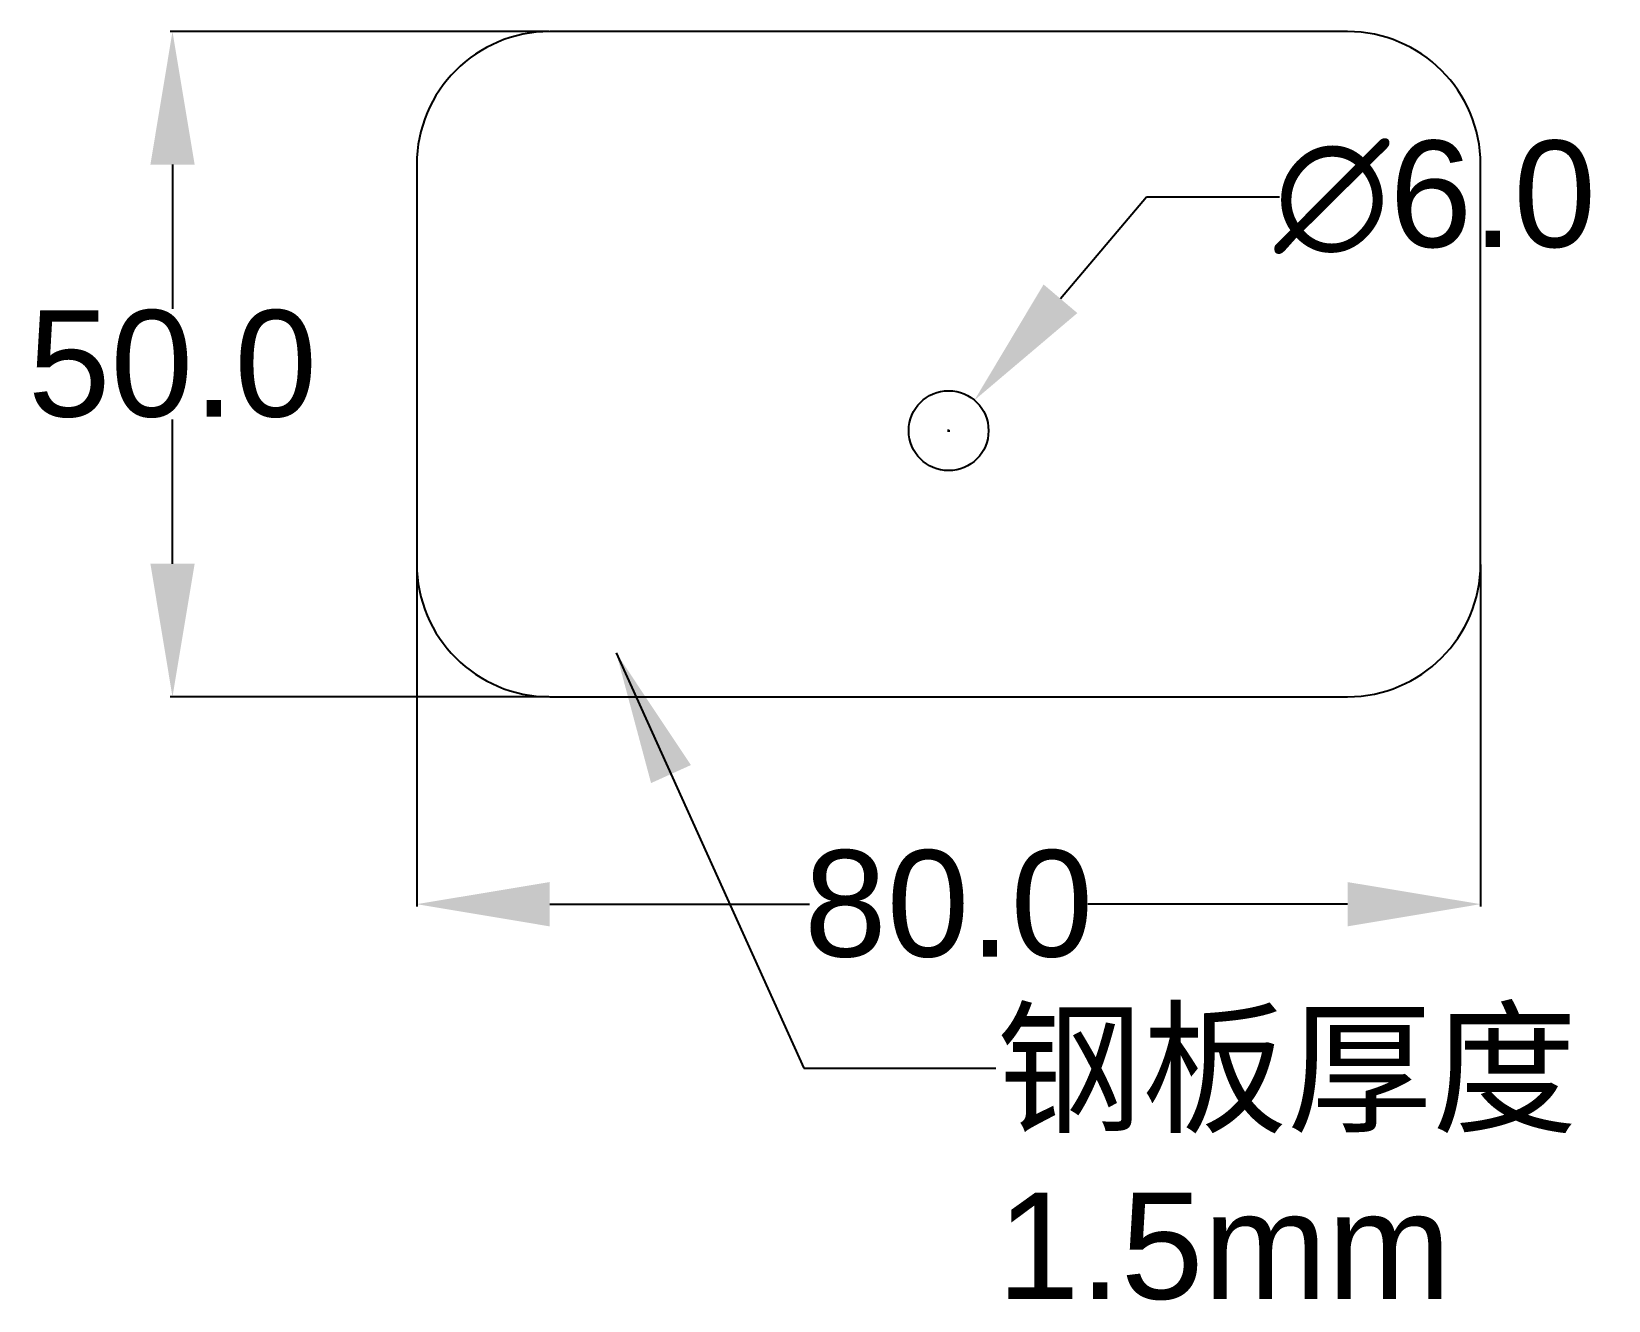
# Model space of a CAD drawing. Header units: millimetres. Extents: x -29 to 90, y -45 to 50.
import ezdxf

# ---------------------------------------------------------------- set-up
doc = ezdxf.new("R2010")
doc.units = ezdxf.units.MM
doc.styles.get("Standard").update_dxf_attribs({"font": 'arial.ttf'})
doc.dimstyles.get("Standard").update_dxf_attribs({"dimtxt": 8, "dimasz": 10, "dimexe": 0.18, "dimexo": 0.0625, "dimgap": 0.09, "dimtad": 0, "dimtih": 1, "dimtoh": 1, "dimdec": 1, "dimzin": 0, "dimdsep": 46, "dimtxsty": 'Standard', "dimcen": 0.09, "dimclrd": 3, "dimclre": 3, "dimclrt": 3, "dimadec": 0, "dimazin": 0, "dimtfac": 1, "dimtdec": 1, "dimtofl": 0, "dimtmove": 0, "dimatfit": 3, "dimfxl": 1, "dimtolj": 1, "dimtzin": 0, "dimarcsym": 0})

# ---------------------------------------------------------------- blocks, each defined once
blk = doc.blocks.new('*D4')
at = {"color": 3, "lineweight": -2, "transparency": 16777216}
for p, q in [((0, 9.94), (0, -15.77)), ((80, 9.94), (80, -15.77)), ((10, -15.59), (29.53, -15.59)), ((70, -15.59), (50.47, -15.59))]:
    blk.add_line(p, q, dxfattribs=at)
at = {"color": 3, "transparency": 16777216}
for points in [[(10, -13.93), (10, -17.26), (0, -15.59)], [(70, -13.93), (70, -17.26), (80, -15.59)]]:
    blk.add_solid(points, dxfattribs=at)
at = {"layer": 'Defpoints', "color": 0, "transparency": 16777216}
for p in [(0, 10), (80, 10), (80, -15.59)]:
    blk.add_point(p, dxfattribs=at)
at = {"color": 3, "transparency": 16777216, "insert": (40, -15.59), "char_height": 8, "attachment_point": 5}
blk.add_mtext('\\A1;80.0', dxfattribs=at)
blk = doc.blocks.new('*D5')
at = {"color": 3, "lineweight": -2, "transparency": 16777216}
for p, q in [((9.94, 50), (-18.55, 50)), ((-18.37, 40), (-18.37, 29.17)), ((-18.37, 10), (-18.37, 20.83)), ((9.94, 0), (-18.55, 0))]:
    blk.add_line(p, q, dxfattribs=at)
at = {"color": 3, "transparency": 16777216}
for points in [[(-20.03, 40), (-16.7, 40), (-18.37, 50)], [(-20.03, 10), (-16.7, 10), (-18.37, 0)]]:
    blk.add_solid(points, dxfattribs=at)
at = {"layer": 'Defpoints', "color": 0, "transparency": 16777216}
for p in [(-18.37, 50), (10, 50), (10, 0)]:
    blk.add_point(p, dxfattribs=at)
at = {"color": 3, "transparency": 16777216, "insert": (-18.37, 25), "char_height": 8, "attachment_point": 5}
blk.add_mtext('\\A1;50.0', dxfattribs=at)
blk = doc.blocks.new('*D6')
at = {"color": 3, "lineweight": -2, "transparency": 16777216}
for p, q in [((54.88, 37.54), (48.41, 29.91)), ((64.88, 37.54), (54.88, 37.54)), ((39.91, 20), (40.09, 20)), ((40, 19.91), (40, 20.09))]:
    blk.add_line(p, q, dxfattribs=at)
at = {"color": 3, "transparency": 16777216}
blk.add_solid([(47.14, 30.99), (49.68, 28.84), (41.94, 22.29)], dxfattribs=at)
at = {"layer": 'Defpoints', "color": 0, "transparency": 16777216}
for p in [(41.94, 22.29), (38.06, 17.71)]:
    blk.add_point(p, dxfattribs=at)
at = {"color": 3, "transparency": 16777216, "insert": (76.59, 37.54), "char_height": 8, "attachment_point": 5}
blk.add_mtext('\\A1;∅6.0', dxfattribs=at)

msp = doc.modelspace()

# ---------------------------------------------------------------- linework, layer by layer
at = {"color": 0}
for p, q in [((70, 50), (10, 50)), ((0, 40), (0, 10)), ((80, 10), (80, 40)), ((10, 0), (70, 0))]:
    msp.add_line(p, q, dxfattribs=at)
msp.add_circle((40, 20), 3, dxfattribs=at)
for centre, start, end in [((10, 40), 90, 180), ((70, 40), 0, 90), ((10, 10), 180, 270), ((70, 10), 270, 0)]:
    msp.add_arc(centre, 10, start, end, dxfattribs=at)

# ---------------------------------------------------------------- texts
at = {"color": 3, "insert": (43.63, -23.93), "char_height": 8, "width": 68.9503, "attachment_point": 1}
msp.add_mtext('{\\fSimSun|b0|i0|c134|p2;钢板厚度}1.5mm', dxfattribs=at)

# ---------------------------------------------------------------- dimensions: what is measured, and where the dimension line sits
at = {"color": 3}
dim = msp.add_linear_dim(base=(-18.37, 50), p1=(10, 0), p2=(10, 50), angle=90, dimstyle='Standard', dxfattribs=at)
dim.commit()
dim.dimension.update_dxf_attribs({"geometry": '*D5', "text_midpoint": (-18.37, 25)})
dim = msp.add_diameter_dim_2p(p1=(38.06, 17.71), p2=(41.94, 22.29), dimstyle='Standard', dxfattribs=at)
dim.commit()
dim.dimension.update_dxf_attribs({"geometry": '*D6', "text_midpoint": (76.59, 37.54)})
dim = msp.add_linear_dim(base=(80, -15.59), p1=(0, 10), p2=(80, 10), dimstyle='Standard', dxfattribs=at)
dim.commit()
dim.dimension.update_dxf_attribs({"geometry": '*D4', "text_midpoint": (40, -15.59)})

# ---------------------------------------------------------------- leaders
at = {"color": 3, "annotation_type": 0, "has_hookline": 1, "hookline_direction": 0, "text_width": 44.74}
msp.add_leader([(15, 3.3), (29.12, -27.93), (43.54, -27.93)], dimstyle='Standard', override={"dimgap": 0.09, "dimtad": 0}, dxfattribs=at)

doc.saveas('drawing.dxf')
